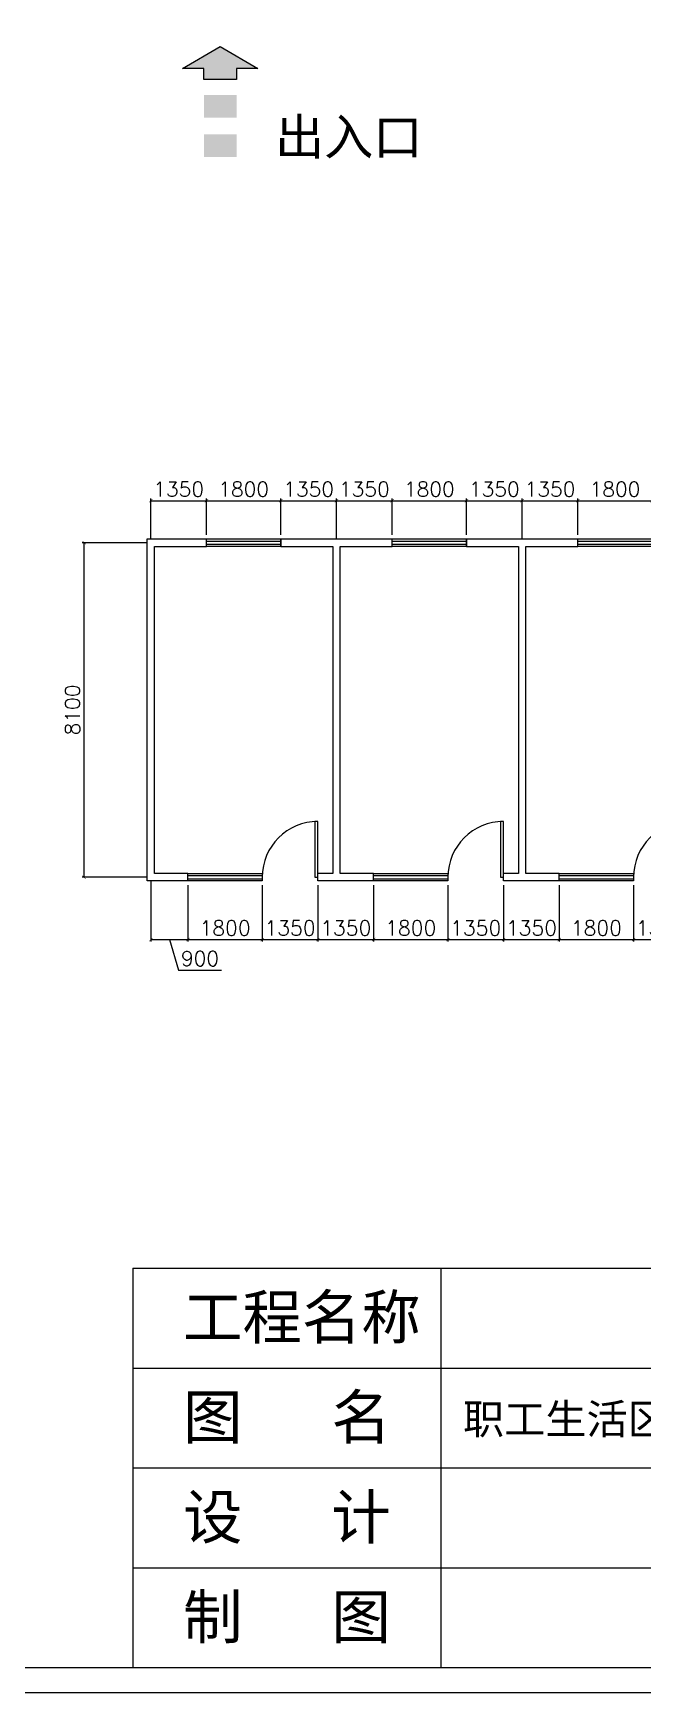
# Model space of a CAD drawing. Extents: x 38922 to 193159, y 13059 to 114668.
# Drawn here: x 69475 to 84253, y 13059 to 53241 of the extents above; entities that cross this region are included whole.
import ezdxf

# ---------------------------------------------------------------- set-up
doc = ezdxf.new("R2010")
doc.units = 0
doc.layers.get('0').update_dxf_attribs({"linetype": 'CONTINUOUS'})
doc.layers.get('DEFPOINTS').update_dxf_attribs({"linetype": 'CONTINUOUS'})
for name, color, linetype in [('周边', 7, 'CONTINUOUS'), ('堆场', 7, 'CONTINUOUS'), ('墙线', 7, 'CONTINUOUS'), ('外框线', 7, 'CONTINUOUS'), ('标注', 7, 'CONTINUOUS'), ('水', 3, 'CONTINUOUS')]:
    doc.layers.add(name, color=color, linetype=linetype)
doc.styles.add('临建', font='txt.shx')
doc.styles.add('文字', font='SimSun.ttf')
doc.dimstyles.new('ISO-25', dxfattribs={"dimtxt": 150, "dimasz": 80, "dimexe": 50, "dimexo": 100, "dimgap": 100, "dimtad": 1, "dimdec": 0, "dimtxsty": '临建', "dimblk": 'ARCHTICK', "dimcen": 2.5, "dimazin": 3, "dimtfac": 1, "dimtdec": 0, "dimtmove": 0, "dimatfit": 3})

# ---------------------------------------------------------------- blocks, each defined once
blk = doc.blocks.new('A$C3C6C44F6')
at = {"layer": '周边'}
h = blk.add_hatch(color=256, dxfattribs=at)
h.paths.add_polyline_path([(1986, 828), (786, 828), (786, 0), (1986, 0)])
h.paths.add_polyline_path([(786, 2266), (786, 1438), (1986, 1438), (1986, 2266)])
h.paths.add_polyline_path([(1986, 2844), (1986, 3244), (2771, 3244), (1386, 4044), (0, 3244), (786, 3244), (786, 2844)])
at = {"layer": '周边', "linetype": 'CONTINUOUS'}
blk.add_lwpolyline([(1986, 3244), (1986, 2844), (786, 2844), (786, 3244), (0, 3244), (1386, 4044), (2771, 3244), (1986, 3244)], dxfattribs=at)
blk = doc.blocks.new('_ARCHTICK')
at = {"color": 0, "linetype": 'BYBLOCK', "const_width": 0.15}
blk.add_lwpolyline([(-0.5, -0.5), (0.5, 0.5)], dxfattribs=at)
blk = doc.blocks.new('*D117')
at = {"layer": 'DEFPOINTS', "color": 0}
for p in [(76828, 41922), (75478, 40996), (76828, 40906)]:
    blk.add_point(p, dxfattribs=at)
at = {"layer": '墙线', "color": 0}
for p, q in [((75478, 41096), (75478, 41972)), ((75478, 41922), (76828, 41922)), ((76828, 41006), (76828, 41972))]:
    blk.add_line(p, q, dxfattribs=at)
at = {"layer": '墙线', "color": 0, "xscale": 80, "yscale": 80, "zscale": 80, "rotation": 180}
blk.add_blockref('_ARCHTICK', (75478, 41922), dxfattribs=at)
at = {"layer": '墙线', "color": 0, "xscale": 80, "yscale": 80, "zscale": 80}
blk.add_blockref('_ARCHTICK', (76828, 41922), dxfattribs=at)
at = {"layer": '墙线', "color": 0, "insert": (76153, 42202), "char_height": 360, "attachment_point": 5, "style": '临建'}
blk.add_mtext('1350', dxfattribs=at)
blk = doc.blocks.new('*D118')
at = {"layer": 'DEFPOINTS', "color": 0}
for p in [(70710, 40906), (72328, 40906), (72328, 32806)]:
    blk.add_point(p, dxfattribs=at)
at = {"layer": '墙线', "color": 0}
for p, q in [((72228, 40906), (70660, 40906)), ((70710, 32806), (70710, 40906)), ((72228, 32806), (70660, 32806))]:
    blk.add_line(p, q, dxfattribs=at)
at = {"layer": '墙线', "color": 0, "xscale": 80, "yscale": 80, "zscale": 80}
for p, rotation in [((70710, 40906), 90), ((70710, 32806), 270)]:
    blk.add_blockref('_ARCHTICK', p, dxfattribs=dict(at, rotation=rotation))
at = {"layer": '墙线', "color": 0, "insert": (70430, 36856), "char_height": 360, "attachment_point": 5, "rotation": 90, "style": '临建'}
blk.add_mtext('8100', dxfattribs=at)
blk = doc.blocks.new('*D119')
at = {"layer": 'DEFPOINTS', "color": 0}
for p in [(75028, 32716), (76378, 32716), (76378, 31296)]:
    blk.add_point(p, dxfattribs=at)
at = {"layer": '墙线', "color": 0}
for p, q in [((75028, 32616), (75028, 31246)), ((76378, 32616), (76378, 31246)), ((75028, 31296), (76378, 31296))]:
    blk.add_line(p, q, dxfattribs=at)
at = {"layer": '墙线', "color": 0, "xscale": 80, "yscale": 80, "zscale": 80, "rotation": 180}
blk.add_blockref('_ARCHTICK', (75028, 31296), dxfattribs=at)
at = {"layer": '墙线', "color": 0, "xscale": 80, "yscale": 80, "zscale": 80}
blk.add_blockref('_ARCHTICK', (76378, 31296), dxfattribs=at)
at = {"layer": '墙线', "color": 0, "insert": (75703, 31576), "char_height": 360, "attachment_point": 5, "style": '临建'}
blk.add_mtext('1350', dxfattribs=at)
blk = doc.blocks.new('*D120')
at = {"layer": 'DEFPOINTS', "color": 0}
for p in [(73228, 32716), (75028, 32716), (75028, 31296)]:
    blk.add_point(p, dxfattribs=at)
at = {"layer": '墙线', "color": 0}
for p, q in [((73228, 32616), (73228, 31246)), ((75028, 32616), (75028, 31246)), ((73228, 31296), (75028, 31296))]:
    blk.add_line(p, q, dxfattribs=at)
at = {"layer": '墙线', "color": 0, "xscale": 80, "yscale": 80, "zscale": 80, "rotation": 180}
blk.add_blockref('_ARCHTICK', (73228, 31296), dxfattribs=at)
at = {"layer": '墙线', "color": 0, "xscale": 80, "yscale": 80, "zscale": 80}
blk.add_blockref('_ARCHTICK', (75028, 31296), dxfattribs=at)
at = {"layer": '墙线', "color": 0, "insert": (74128, 31576), "char_height": 360, "attachment_point": 5, "style": '临建'}
blk.add_mtext('1800', dxfattribs=at)
blk = doc.blocks.new('*D121')
at = {"layer": 'DEFPOINTS', "color": 0}
for p in [(72328, 32806), (73228, 32716), (73228, 31296)]:
    blk.add_point(p, dxfattribs=at)
at = {"layer": '墙线', "color": 0}
for p, q in [((72328, 32706), (72328, 31246)), ((73228, 32616), (73228, 31246)), ((72328, 31296), (73228, 31296)), ((72778, 31296), (73000, 30556)), ((73000, 30556), (74040, 30556))]:
    blk.add_line(p, q, dxfattribs=at)
at = {"layer": '墙线', "color": 0, "xscale": 80, "yscale": 80, "zscale": 80, "rotation": 180}
blk.add_blockref('_ARCHTICK', (72328, 31296), dxfattribs=at)
at = {"layer": '墙线', "color": 0, "xscale": 80, "yscale": 80, "zscale": 80}
blk.add_blockref('_ARCHTICK', (73228, 31296), dxfattribs=at)
at = {"layer": '墙线', "color": 0, "insert": (73520, 30836), "char_height": 360, "attachment_point": 5, "style": '临建'}
blk.add_mtext('900', dxfattribs=at)
blk = doc.blocks.new('*D122')
at = {"layer": 'DEFPOINTS', "color": 0}
for p in [(75478, 41922), (73678, 40996), (75478, 40996)]:
    blk.add_point(p, dxfattribs=at)
at = {"layer": '墙线', "color": 0}
for p, q in [((73678, 41096), (73678, 41972)), ((73678, 41922), (75478, 41922)), ((75478, 41096), (75478, 41972))]:
    blk.add_line(p, q, dxfattribs=at)
at = {"layer": '墙线', "color": 0, "xscale": 80, "yscale": 80, "zscale": 80, "rotation": 180}
blk.add_blockref('_ARCHTICK', (73678, 41922), dxfattribs=at)
at = {"layer": '墙线', "color": 0, "xscale": 80, "yscale": 80, "zscale": 80}
blk.add_blockref('_ARCHTICK', (75478, 41922), dxfattribs=at)
at = {"layer": '墙线', "color": 0, "insert": (74578, 42202), "char_height": 360, "attachment_point": 5, "style": '临建'}
blk.add_mtext('1800', dxfattribs=at)
blk = doc.blocks.new('*D123')
at = {"layer": 'DEFPOINTS', "color": 0}
for p in [(73678, 41922), (73678, 40996), (72328, 40906)]:
    blk.add_point(p, dxfattribs=at)
at = {"layer": '墙线', "color": 0}
for p, q in [((72328, 41006), (72328, 41972)), ((72328, 41922), (73678, 41922)), ((73678, 41096), (73678, 41972))]:
    blk.add_line(p, q, dxfattribs=at)
at = {"layer": '墙线', "color": 0, "xscale": 80, "yscale": 80, "zscale": 80, "rotation": 180}
blk.add_blockref('_ARCHTICK', (72328, 41922), dxfattribs=at)
at = {"layer": '墙线', "color": 0, "xscale": 80, "yscale": 80, "zscale": 80}
blk.add_blockref('_ARCHTICK', (73678, 41922), dxfattribs=at)
at = {"layer": '墙线', "color": 0, "insert": (73003, 42202), "char_height": 360, "attachment_point": 5, "style": '临建'}
blk.add_mtext('1350', dxfattribs=at)
blk = doc.blocks.new('1')
at = {"layer": '水'}
for p, q in [((-50, 900), (-50, 0)), ((0, 900), (-50, 900)), ((0, 0), (0, 900)), ((-50, 0), (0, 0))]:
    blk.add_line(p, q, dxfattribs=at)
blk.add_arc((0, 0), 900, 90, 180, dxfattribs=at)
blk = doc.blocks.new('4')
at = {"layer": '水'}
for p, q in [((0, 25), (1200, 25)), ((0, -25), (1200, -25))]:
    blk.add_line(p, q, dxfattribs=at)
blk.add_lwpolyline([(0, 60), (1200, 60), (1200, -60), (0, -60)], close=True, dxfattribs=at)
blk = doc.blocks.new('*D124')
at = {"layer": 'DEFPOINTS', "color": 0}
for p in [(84028, 32716), (85378, 32716), (85378, 31296)]:
    blk.add_point(p, dxfattribs=at)
at = {"layer": '墙线', "color": 0}
for p, q in [((84028, 32616), (84028, 31246)), ((85378, 32616), (85378, 31246)), ((84028, 31296), (85378, 31296))]:
    blk.add_line(p, q, dxfattribs=at)
at = {"layer": '墙线', "color": 0, "xscale": 80, "yscale": 80, "zscale": 80, "rotation": 180}
blk.add_blockref('_ARCHTICK', (84028, 31296), dxfattribs=at)
at = {"layer": '墙线', "color": 0, "xscale": 80, "yscale": 80, "zscale": 80}
blk.add_blockref('_ARCHTICK', (85378, 31296), dxfattribs=at)
at = {"layer": '墙线', "color": 0, "insert": (84703, 31576), "char_height": 360, "attachment_point": 5, "style": '临建'}
blk.add_mtext('1350', dxfattribs=at)
blk = doc.blocks.new('*D125')
at = {"layer": 'DEFPOINTS', "color": 0}
for p in [(82228, 32716), (84028, 32716), (84028, 31296)]:
    blk.add_point(p, dxfattribs=at)
at = {"layer": '墙线', "color": 0}
for p, q in [((82228, 32616), (82228, 31246)), ((84028, 32616), (84028, 31246)), ((82228, 31296), (84028, 31296))]:
    blk.add_line(p, q, dxfattribs=at)
at = {"layer": '墙线', "color": 0, "xscale": 80, "yscale": 80, "zscale": 80, "rotation": 180}
blk.add_blockref('_ARCHTICK', (82228, 31296), dxfattribs=at)
at = {"layer": '墙线', "color": 0, "xscale": 80, "yscale": 80, "zscale": 80}
blk.add_blockref('_ARCHTICK', (84028, 31296), dxfattribs=at)
at = {"layer": '墙线', "color": 0, "insert": (83128, 31576), "char_height": 360, "attachment_point": 5, "style": '临建'}
blk.add_mtext('1800', dxfattribs=at)
blk = doc.blocks.new('*D126')
at = {"layer": 'DEFPOINTS', "color": 0}
for p in [(80878, 32716), (82228, 32716), (82228, 31296)]:
    blk.add_point(p, dxfattribs=at)
at = {"layer": '墙线', "color": 0}
for p, q in [((80878, 32616), (80878, 31246)), ((82228, 32616), (82228, 31246)), ((80878, 31296), (82228, 31296))]:
    blk.add_line(p, q, dxfattribs=at)
at = {"layer": '墙线', "color": 0, "xscale": 80, "yscale": 80, "zscale": 80, "rotation": 180}
blk.add_blockref('_ARCHTICK', (80878, 31296), dxfattribs=at)
at = {"layer": '墙线', "color": 0, "xscale": 80, "yscale": 80, "zscale": 80}
blk.add_blockref('_ARCHTICK', (82228, 31296), dxfattribs=at)
at = {"layer": '墙线', "color": 0, "insert": (81553, 31576), "char_height": 360, "attachment_point": 5, "style": '临建'}
blk.add_mtext('1350', dxfattribs=at)
blk = doc.blocks.new('*D127')
at = {"layer": 'DEFPOINTS', "color": 0}
for p in [(79528, 32716), (80878, 32716), (80878, 31296)]:
    blk.add_point(p, dxfattribs=at)
at = {"layer": '墙线', "color": 0}
for p, q in [((79528, 32616), (79528, 31246)), ((80878, 32616), (80878, 31246)), ((79528, 31296), (80878, 31296))]:
    blk.add_line(p, q, dxfattribs=at)
at = {"layer": '墙线', "color": 0, "xscale": 80, "yscale": 80, "zscale": 80, "rotation": 180}
blk.add_blockref('_ARCHTICK', (79528, 31296), dxfattribs=at)
at = {"layer": '墙线', "color": 0, "xscale": 80, "yscale": 80, "zscale": 80}
blk.add_blockref('_ARCHTICK', (80878, 31296), dxfattribs=at)
at = {"layer": '墙线', "color": 0, "insert": (80203, 31576), "char_height": 360, "attachment_point": 5, "style": '临建'}
blk.add_mtext('1350', dxfattribs=at)
blk = doc.blocks.new('*D128')
at = {"layer": 'DEFPOINTS', "color": 0}
for p in [(77728, 32716), (79528, 32716), (79528, 31296)]:
    blk.add_point(p, dxfattribs=at)
at = {"layer": '墙线', "color": 0}
for p, q in [((77728, 32616), (77728, 31246)), ((79528, 32616), (79528, 31246)), ((77728, 31296), (79528, 31296))]:
    blk.add_line(p, q, dxfattribs=at)
at = {"layer": '墙线', "color": 0, "xscale": 80, "yscale": 80, "zscale": 80, "rotation": 180}
blk.add_blockref('_ARCHTICK', (77728, 31296), dxfattribs=at)
at = {"layer": '墙线', "color": 0, "xscale": 80, "yscale": 80, "zscale": 80}
blk.add_blockref('_ARCHTICK', (79528, 31296), dxfattribs=at)
at = {"layer": '墙线', "color": 0, "insert": (78628, 31576), "char_height": 360, "attachment_point": 5, "style": '临建'}
blk.add_mtext('1800', dxfattribs=at)
blk = doc.blocks.new('*D130')
at = {"layer": 'DEFPOINTS', "color": 0}
for p in [(84478, 41922), (82678, 40996), (84478, 40996)]:
    blk.add_point(p, dxfattribs=at)
at = {"layer": '墙线', "color": 0}
for p, q in [((82678, 41096), (82678, 41972)), ((82678, 41922), (84478, 41922)), ((84478, 41096), (84478, 41972))]:
    blk.add_line(p, q, dxfattribs=at)
at = {"layer": '墙线', "color": 0, "xscale": 80, "yscale": 80, "zscale": 80, "rotation": 180}
blk.add_blockref('_ARCHTICK', (82678, 41922), dxfattribs=at)
at = {"layer": '墙线', "color": 0, "xscale": 80, "yscale": 80, "zscale": 80}
blk.add_blockref('_ARCHTICK', (84478, 41922), dxfattribs=at)
at = {"layer": '墙线', "color": 0, "insert": (83578, 42202), "char_height": 360, "attachment_point": 5, "style": '临建'}
blk.add_mtext('1800', dxfattribs=at)
blk = doc.blocks.new('*D131')
at = {"layer": 'DEFPOINTS', "color": 0}
for p in [(82678, 41922), (82678, 40996), (81328, 40906)]:
    blk.add_point(p, dxfattribs=at)
at = {"layer": '墙线', "color": 0}
for p, q in [((81328, 41006), (81328, 41972)), ((81328, 41922), (82678, 41922)), ((82678, 41096), (82678, 41972))]:
    blk.add_line(p, q, dxfattribs=at)
at = {"layer": '墙线', "color": 0, "xscale": 80, "yscale": 80, "zscale": 80, "rotation": 180}
blk.add_blockref('_ARCHTICK', (81328, 41922), dxfattribs=at)
at = {"layer": '墙线', "color": 0, "xscale": 80, "yscale": 80, "zscale": 80}
blk.add_blockref('_ARCHTICK', (82678, 41922), dxfattribs=at)
at = {"layer": '墙线', "color": 0, "insert": (82003, 42202), "char_height": 360, "attachment_point": 5, "style": '临建'}
blk.add_mtext('1350', dxfattribs=at)
blk = doc.blocks.new('*D132')
at = {"layer": 'DEFPOINTS', "color": 0}
for p in [(81328, 41922), (79978, 40996), (81328, 40906)]:
    blk.add_point(p, dxfattribs=at)
at = {"layer": '墙线', "color": 0}
for p, q in [((79978, 41096), (79978, 41972)), ((79978, 41922), (81328, 41922)), ((81328, 41006), (81328, 41972))]:
    blk.add_line(p, q, dxfattribs=at)
at = {"layer": '墙线', "color": 0, "xscale": 80, "yscale": 80, "zscale": 80, "rotation": 180}
blk.add_blockref('_ARCHTICK', (79978, 41922), dxfattribs=at)
at = {"layer": '墙线', "color": 0, "xscale": 80, "yscale": 80, "zscale": 80}
blk.add_blockref('_ARCHTICK', (81328, 41922), dxfattribs=at)
at = {"layer": '墙线', "color": 0, "insert": (80653, 42202), "char_height": 360, "attachment_point": 5, "style": '临建'}
blk.add_mtext('1350', dxfattribs=at)
blk = doc.blocks.new('*D133')
at = {"layer": 'DEFPOINTS', "color": 0}
for p in [(79978, 41922), (78178, 40996), (79978, 40996)]:
    blk.add_point(p, dxfattribs=at)
at = {"layer": '墙线', "color": 0}
for p, q in [((78178, 41096), (78178, 41972)), ((78178, 41922), (79978, 41922)), ((79978, 41096), (79978, 41972))]:
    blk.add_line(p, q, dxfattribs=at)
at = {"layer": '墙线', "color": 0, "xscale": 80, "yscale": 80, "zscale": 80, "rotation": 180}
blk.add_blockref('_ARCHTICK', (78178, 41922), dxfattribs=at)
at = {"layer": '墙线', "color": 0, "xscale": 80, "yscale": 80, "zscale": 80}
blk.add_blockref('_ARCHTICK', (79978, 41922), dxfattribs=at)
at = {"layer": '墙线', "color": 0, "insert": (79078, 42202), "char_height": 360, "attachment_point": 5, "style": '临建'}
blk.add_mtext('1800', dxfattribs=at)
blk = doc.blocks.new('*D134')
at = {"layer": 'DEFPOINTS', "color": 0}
for p in [(78178, 41922), (78178, 40996), (76828, 40906)]:
    blk.add_point(p, dxfattribs=at)
at = {"layer": '墙线', "color": 0}
for p, q in [((76828, 41006), (76828, 41972)), ((76828, 41922), (78178, 41922)), ((78178, 41096), (78178, 41972))]:
    blk.add_line(p, q, dxfattribs=at)
at = {"layer": '墙线', "color": 0, "xscale": 80, "yscale": 80, "zscale": 80, "rotation": 180}
blk.add_blockref('_ARCHTICK', (76828, 41922), dxfattribs=at)
at = {"layer": '墙线', "color": 0, "xscale": 80, "yscale": 80, "zscale": 80}
blk.add_blockref('_ARCHTICK', (78178, 41922), dxfattribs=at)
at = {"layer": '墙线', "color": 0, "insert": (77503, 42202), "char_height": 360, "attachment_point": 5, "style": '临建'}
blk.add_mtext('1350', dxfattribs=at)
blk = doc.blocks.new('*D136')
at = {"layer": 'DEFPOINTS', "color": 0}
for p in [(76378, 32716), (77728, 32716), (77728, 31296)]:
    blk.add_point(p, dxfattribs=at)
at = {"layer": '墙线', "color": 0}
for p, q in [((76378, 32616), (76378, 31246)), ((77728, 32616), (77728, 31246)), ((76378, 31296), (77728, 31296))]:
    blk.add_line(p, q, dxfattribs=at)
at = {"layer": '墙线', "color": 0, "xscale": 80, "yscale": 80, "zscale": 80, "rotation": 180}
blk.add_blockref('_ARCHTICK', (76378, 31296), dxfattribs=at)
at = {"layer": '墙线', "color": 0, "xscale": 80, "yscale": 80, "zscale": 80}
blk.add_blockref('_ARCHTICK', (77728, 31296), dxfattribs=at)
at = {"layer": '墙线', "color": 0, "insert": (77053, 31576), "char_height": 360, "attachment_point": 5, "style": '临建'}
blk.add_mtext('1350', dxfattribs=at)

msp = doc.modelspace()

# ---------------------------------------------------------------- linework, layer by layer
for p, q in [((71890.1, 23341.2), (71890.1, 13664.1)), ((71890.1, 23341.2), (110169.6, 23341.2)), ((79359.5, 23341.2), (79359.5, 13664.1)), ((71890.1, 20921.9), (110169.6, 20921.9)), ((71890.1, 16083.4), (110169.6, 16083.4))]:
    msp.add_line(p, q)
for points in [[(110774.5, 114668.1), (110774.5, 13059.3), (38922.5, 13059.3), (38922.5, 114668.1)], [(110169.6, 114063.3), (110169.6, 13664.1), (39527.3, 13664.1), (39527.3, 114063.3)]]:
    msp.add_lwpolyline(points, close=True)
at = {"layer": '外框线'}
for p, q in [((72237.5, 32716.3), (72237.5, 40996.3)), ((72237.5, 40996.3), (73677.5, 40996.3)), ((73677.5, 40816.3), (73677.5, 40996.3)), ((75477.5, 40996.3), (76917.5, 40996.3)), ((75477.5, 40816.3), (75477.5, 40996.3)), ((76737.5, 40996.3), (78177.5, 40996.3)), ((78177.5, 40816.3), (78177.5, 40996.3)), ((79977.5, 40816.3), (79977.5, 40996.3)), ((79977.5, 40996.3), (81417.5, 40996.3)), ((81237.5, 40996.3), (82677.5, 40996.3)), ((82677.5, 40816.3), (82677.5, 40996.3)), ((72417.5, 32896.3), (72417.5, 40816.3)), ((72417.5, 40816.3), (73677.5, 40816.3)), ((75477.5, 40816.3), (76737.5, 40816.3)), ((76737.5, 40816.3), (76737.5, 32896.3)), ((76917.5, 40816.3), (78177.5, 40816.3)), ((76917.5, 32896.3), (76917.5, 40816.3)), ((79977.5, 40816.3), (81237.5, 40816.3)), ((81237.5, 40816.3), (81237.5, 32896.3)), ((81417.5, 40816.3), (82677.5, 40816.3)), ((81417.5, 32896.3), (81417.5, 40816.3)), ((73227.5, 32716.3), (72237.5, 32716.3)), ((73227.5, 32896.3), (72417.5, 32896.3)), ((73227.5, 32716.3), (73227.5, 32896.3)), ((76737.5, 32896.3), (76377.5, 32896.3)), ((76377.5, 32716.3), (76377.5, 32896.3)), ((76917.5, 32716.3), (76377.5, 32716.3)), ((77727.5, 32716.3), (76737.5, 32716.3)), ((77727.5, 32896.3), (76917.5, 32896.3)), ((77727.5, 32716.3), (77727.5, 32896.3)), ((81237.5, 32896.3), (80877.5, 32896.3)), ((80877.5, 32716.3), (80877.5, 32896.3)), ((81417.5, 32716.3), (80877.5, 32716.3)), ((82227.5, 32716.3), (81237.5, 32716.3)), ((82227.5, 32896.3), (81417.5, 32896.3)), ((82227.5, 32716.3), (82227.5, 32896.3))]:
    msp.add_line(p, q, dxfattribs=at)
at = {"layer": '标注', "ltscale": 500}
msp.add_line((71890.1, 18502.6), (110169.6, 18502.6), dxfattribs=at)

# ---------------------------------------------------------------- block references
at = {"layer": '堆场', "ltscale": 2, "xscale": 0.6600000001490216, "yscale": 0.6599999999743886, "zscale": 0.66, "rotation": 359.9999900201057}
msp.add_blockref('A$C3C6C44F6', (73095, 50246.2), dxfattribs=at)
at = {"layer": '外框线', "xscale": 1.5, "yscale": 1.5, "zscale": 1.5}
for name, p in [('4', (73677.5, 40906.3)), ('4', (78177.5, 40906.3)), ('4', (82677.5, 40906.3)), ('1', (76377.5, 32806.3)), ('1', (80877.5, 32806.3)), ('1', (85377.5, 32806.3)), ('4', (73227.5, 32806.3)), ('4', (77727.5, 32806.3)), ('4', (82227.5, 32806.3))]:
    msp.add_blockref(name, p, dxfattribs=at)

# ---------------------------------------------------------------- texts
at = {"layer": '标注', "ltscale": 500, "style": '文字'}
for s, height, p in [('出入口', 872.82, (75336.6, 50296.4)), ('工程名称', 1056.12, (73107.9, 21627.4)), ('图   名', 1056.12, (73107.9, 19208.2)), ('职工生活区平面布置图', 731.89, (79891.6, 19321)), ('设   计', 1056.12, (73107.9, 16788.9)), ('制   图', 1056.12, (73107.9, 14369.7))]:
    msp.add_text(s, height=height, dxfattribs=at).set_placement(p)

# ---------------------------------------------------------------- dimensions: what is measured, and where the dimension line sits
at = {"layer": '墙线'}
for base, p1, p2, picture, middle in [((73677.5, 41921.5), (72327.5, 40906.3), (73677.5, 40996.3), '*D123', (73002.5, 42201.5)), ((75477.5, 41921.5), (73677.5, 40996.3), (75477.5, 40996.3), '*D122', (74577.5, 42201.5)), ((76827.5, 41921.5), (75477.5, 40996.3), (76827.5, 40906.3), '*D117', (76152.5, 42201.5)), ((78177.5, 41921.5), (76827.5, 40906.3), (78177.5, 40996.3), '*D134', (77502.5, 42201.5)), ((79977.5, 41921.5), (78177.5, 40996.3), (79977.5, 40996.3), '*D133', (79077.5, 42201.5)), ((81327.5, 41921.5), (79977.5, 40996.3), (81327.5, 40906.3), '*D132', (80652.5, 42201.5)), ((82677.5, 41921.5), (81327.5, 40906.3), (82677.5, 40996.3), '*D131', (82002.5, 42201.5)), ((84477.5, 41921.5), (82677.5, 40996.3), (84477.5, 40996.3), '*D130', (83577.5, 42201.5)), ((73227.5, 31295.8), (72327.5, 32806.3), (73227.5, 32716.3), '*D121', (73099.5, 30835.8)), ((75027.5, 31295.8), (73227.5, 32716.3), (75027.5, 32716.3), '*D120', (74127.5, 31575.8)), ((76377.5, 31295.8), (75027.5, 32716.3), (76377.5, 32716.3), '*D119', (75702.5, 31575.8)), ((77727.5, 31295.8), (76377.5, 32716.3), (77727.5, 32716.3), '*D136', (77052.5, 31575.8)), ((79527.5, 31295.8), (77727.5, 32716.3), (79527.5, 32716.3), '*D128', (78627.5, 31575.8)), ((80877.5, 31295.8), (79527.5, 32716.3), (80877.5, 32716.3), '*D127', (80202.5, 31575.8)), ((82227.5, 31295.8), (80877.5, 32716.3), (82227.5, 32716.3), '*D126', (81552.5, 31575.8)), ((84027.5, 31295.8), (82227.5, 32716.3), (84027.5, 32716.3), '*D125', (83127.5, 31575.8)), ((85377.5, 31295.8), (84027.5, 32716.3), (85377.5, 32716.3), '*D124', (84702.5, 31575.8))]:
    dim = msp.add_linear_dim(base=base, p1=p1, p2=p2, dimstyle='ISO-25', override={"dimtxt": 360, "dimtmove": 1}, dxfattribs=at)
    dim.commit()
    dim.dimension.update_dxf_attribs({"geometry": picture, "text_midpoint": middle})
dim = msp.add_linear_dim(base=(70710.2, 40906.3), p1=(72327.5, 32806.3), p2=(72327.5, 40906.3), angle=90, dimstyle='ISO-25', override={"dimtxt": 360, "dimtmove": 1}, dxfattribs=at)
dim.commit()
dim.dimension.update_dxf_attribs({"geometry": '*D118', "text_midpoint": (70430.2, 36856.3)})

doc.saveas('drawing.dxf')
